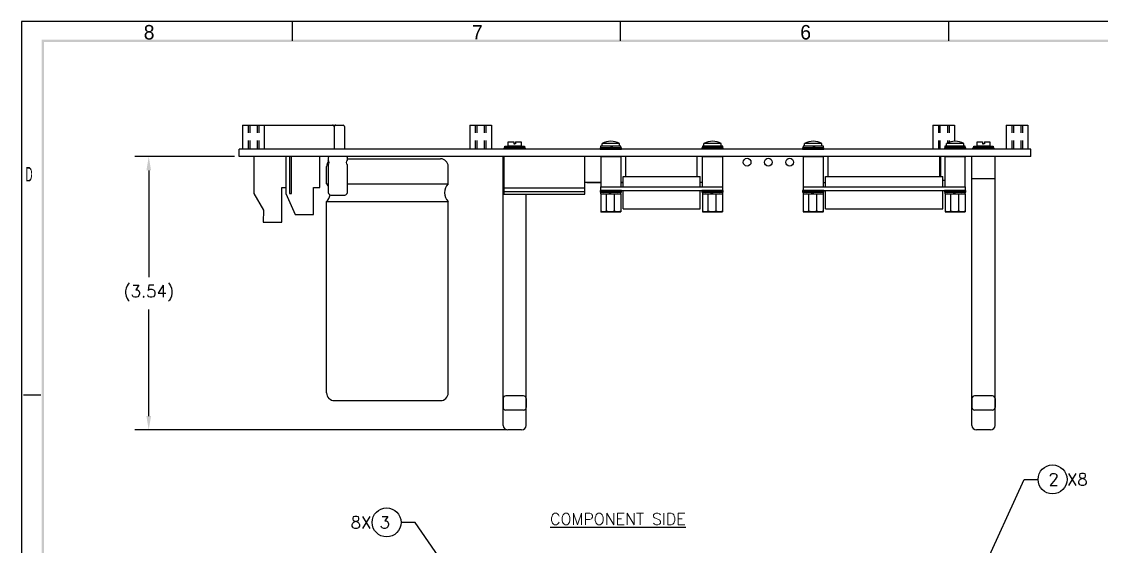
# Model space of a CAD drawing. Extents: x 0 to 31.8, y 0 to 20.
# Drawn here: x 0 to 13.98, y 13.21 to 20 of the extents above; entities that cross this region are included whole.
import ezdxf
from ezdxf.enums import TextEntityAlignment as Align

# ---------------------------------------------------------------- set-up
doc = ezdxf.new("R2010")
doc.units = 0
doc.header["$LTSCALE"] = 0.25
doc.header["$MEASUREMENT"] = 0
doc.linetypes.add('CENTER', pattern=[2, 1.25, -0.25, 0.25, -0.25])
doc.linetypes.add('HIDDEN', pattern=[0.375, 0.25, -0.125])
doc.layers.get('0').update_dxf_attribs({"linetype": 'CONTINUOUS'})
doc.layers.get('DEFPOINTS').update_dxf_attribs({"linetype": 'CONTINUOUS'})
for name, color, linetype in [('DIMS', 1, 'CONTINUOUS'), ('FORMAT', 3, 'CONTINUOUS'), ('OBJECT', 2, 'CONTINUOUS'), ('TITLE1', 6, 'CONTINUOUS')]:
    doc.layers.add(name, color=color, linetype=linetype)
doc.styles.add('ROMANS', font='romans.shx')
doc.styles.add('SM2', font='TXT', dxfattribs={"width": 0.5})
doc.dimstyles.new('NORM3', dxfattribs={"dimtxt": 0.156, "dimasz": 0.18, "dimexe": 0.18, "dimexo": 0.0625, "dimgap": 0.09, "dimtad": 0, "dimtih": 1, "dimtoh": 1, "dimdec": 3, "dimzin": 4, "dimdsep": 46, "dimtxsty": 'ROMANS', "dimcen": 0.09, "dimadec": 0, "dimazin": 0, "dimtfac": 1, "dimtdec": 0, "dimtofl": 0, "dimtmove": 0, "dimatfit": 0, "dimfxl": 0, "dimtolj": 1, "dimtzin": 4, "dimarcsym": 0})

# ---------------------------------------------------------------- blocks, each defined once
blk = doc.blocks.new('DDWG')
at = {"layer": 'FORMAT'}
for p, q in [((31.8, 20), (0, 20)), ((0, 20), (0, 0)), ((3.501, 20), (3.501, 19.75)), ((7.751, 20), (7.751, 19.75)), ((12.001, 20), (12.001, 19.75)), ((0.251, 15.166), (0.026, 15.166))]:
    blk.add_line(p, q, dxfattribs=at)
for points in [[(0.261, 0.235), (0.291, 0.235), (0.261, 19.765), (0.291, 19.765)], [(31.606, 19.735), (31.606, 19.765), (0.276, 19.735), (0.276, 19.765)]]:
    blk.add_trace(points, dxfattribs=at)
for s, p in [('8', (1.651, 19.769)), ('7', (5.901, 19.769)), ('6', (10.151, 19.769))]:
    blk.add_text(s, height=0.187, dxfattribs=at).set_placement(p, align=Align.CENTER)
at = {"layer": 'FORMAT', "style": 'SM2', "width": 0.5}
blk.add_text('D', height=0.187, dxfattribs=at).set_placement((0.097, 17.931), align=Align.CENTER)
at = {"layer": 'TITLE1', "style": 'ROMANS', "flags": 8}
for tag, height, p in [('XX', 0.15, (26.31, 19.119)), ('XX', 0.093, (25.092, 1.574)), ('XX', 0.093, (25.075, 1.427)), ('XX/XX', 0.075, (25.05, 1.264))]:
    blk.add_attdef(tag, text='', height=height, dxfattribs=at).set_placement(p, align=Align.CENTER)
at = {"layer": 'TITLE1', "style": 'ROMANS', "width": 0.718171, "flags": 8}
blk.add_attdef('XX/XX/XX', text='', height=0.15, dxfattribs=at).set_placement((29.981, 19.11), (30.807, 19.11), align=Align.FIT)
at = {"layer": 'TITLE1', "color": 6, "style": 'ROMANS'}
for tag, p, height in [('XXXXXX', (29.834, 2.321), 0.125), ('XX-XXXXX-XXX', (28.456, 0.571), 0.188)]:
    blk.add_attdef(tag, p, '', height=height, dxfattribs=at)
at = {"layer": 'TITLE1', "style": 'ROMANS'}
for tag, p, height in [('XXXXXXX', (25.435, 1.893), 0.1), ('XX/XX/XX', (26.845, 1.893), 0.1), ('XXXXXXXX', (23.667, 0.819), 0.09), ('XXXXXXXX', (23.664, 0.673), 0.09), ('XXXXXXXX', (23.665, 0.332), 0.09), ('XXXXXXX', (25.474, 0.31), 0.125), ('X', (30.307, 0.304), 0.125)]:
    blk.add_attdef(tag, p, '', height=height, dxfattribs=at)
at = {"layer": 'TITLE1', "style": 'ROMANS', "flags": 8}
for tag, p, height in [('XXXXX', (23.98, 1.586), 0.093), ('XXXXXXXX', (25.435, 1.529), 0.1), ('XX/XX/XX', (26.845, 1.529), 0.1), ('XXXXX', (23.972, 1.427), 0.093), ('XXXXX', (23.972, 1.256), 0.093)]:
    blk.add_attdef(tag, p, '', height=height, dxfattribs=at)
at = {"layer": 'TITLE1', "color": 6, "style": 'ROMANS'}
for tag, p in [('XXXXXXXXXXXXXXXX', (29.295, 1.31)), ('XXXXXXXXXXXXXXXXXXXX', (29.649, 1.021)), ('XX', (31.205, 0.571))]:
    blk.add_attdef(tag, text='', height=0.188, dxfattribs=at).set_placement(p, align=Align.CENTER)
at = {"layer": 'TITLE1', "style": 'ROMANS'}
for tag, p in [('XXXXX', (28.377, 0.304)), ('X', (30.794, 0.304))]:
    blk.add_attdef(tag, text='', height=0.125, dxfattribs=at).set_placement(p, align=Align.CENTER)
blk = doc.blocks.new('*D4')
at = {"color": 0, "linetype": 'ByBlock'}
for p, q in [((3.22, 18.254), (1.93, 18.254)), ((2.11, 18.074), (2.11, 16.693)), ((2.11, 14.894), (2.11, 16.275)), ((6.747, 14.714), (1.93, 14.714))]:
    blk.add_line(p, q, dxfattribs=at)
for points in [[(2.08, 18.074), (2.14, 18.074), (2.11, 18.254)], [(2.08, 14.894), (2.14, 14.894), (2.11, 14.714)]]:
    blk.add_solid(points, dxfattribs=at)
at = {"layer": 'DEFPOINTS', "color": 0, "linetype": 'ByBlock'}
for p in [(2.11, 18.254), (3.283, 18.254), (6.809, 14.714)]:
    blk.add_point(p, dxfattribs=at)
at = {"color": 0, "linetype": 'ByBlock', "insert": (2.11, 16.484), "char_height": 0.156, "attachment_point": 5, "style": 'ROMANS'}
blk.add_mtext('\\A1;(3.54)', dxfattribs=at)

msp = doc.modelspace()

# ---------------------------------------------------------------- linework, layer by layer
at = {"layer": 'DIMS', "color": 1, "linetype": 'Continuous'}
for p, q in [((12.1403, 12.2324), (12.9806, 14.0746)), ((12.9806, 14.0746), (13.1606, 14.0746)), ((5.0936, 13.5179), (4.9136, 13.5179)), ((6.1128, 12.0435), (5.0936, 13.5179))]:
    msp.add_line(p, q, dxfattribs=at)
at = {"layer": 'DIMS', "color": 1}
for centre in [(13.3481, 14.0746), (4.7261, 13.5179)]:
    msp.add_circle(centre, 0.1875, dxfattribs=at)
at = {"layer": 'OBJECT'}
for p, q in [((2.8613, 18.6589), (2.8613, 18.3469)), ((2.8613, 18.6589), (3.1415, 18.6589)), ((2.8613, 18.6589), (4.1625, 18.6589)), ((3.1415, 18.6589), (3.1415, 18.3469)), ((4.0471, 18.6379), (4.0471, 18.3469)), ((4.1833, 18.3469), (4.1833, 18.6404)), ((5.8031, 18.6589), (6.0833, 18.6589)), ((5.8031, 18.6589), (5.8031, 18.3469)), ((6.0833, 18.6589), (6.0833, 18.3469)), ((11.7985, 18.6589), (11.7985, 18.3469)), ((11.7985, 18.6589), (12.0787, 18.6589)), ((12.0787, 18.6589), (12.0787, 18.4505)), ((12.7489, 18.6589), (13.0291, 18.6589)), ((12.7489, 18.6589), (12.7489, 18.3469)), ((13.0291, 18.6589), (13.0291, 18.3469)), ((13.0686, 18.3469), (2.8186, 18.3469)), ((2.8186, 18.2539), (2.8186, 18.3469)), ((6.3706, 18.3677), (6.3914, 18.3884)), ((6.3721, 18.4424), (6.3721, 18.416)), ((6.3721, 18.416), (6.384, 18.416)), ((6.3982, 18.3884), (6.3772, 18.3677)), ((6.3957, 18.416), (6.3838, 18.416)), ((6.3957, 18.4424), (6.3957, 18.416)), ((7.7658, 18.3668), (7.4911, 18.3668)), ((7.4911, 18.3668), (7.4911, 18.3469)), ((7.4911, 18.3469), (7.7658, 18.3469)), ((7.4913, 18.3668), (7.7491, 18.3668)), ((7.497, 18.3867), (7.497, 18.3668)), ((7.7599, 18.3867), (7.497, 18.3867)), ((7.497, 18.3668), (7.7599, 18.3668)), ((7.4972, 18.3469), (7.7549, 18.3469)), ((7.5165, 18.3867), (7.5165, 18.4228)), ((7.6386, 18.3867), (7.6187, 18.3668)), ((7.6525, 18.3867), (7.6326, 18.3668)), ((7.7405, 18.3867), (7.7405, 18.4224)), ((7.7599, 18.3668), (7.7599, 18.3867)), ((7.7658, 18.3469), (7.7658, 18.3668)), ((9.0836, 18.3668), (8.8089, 18.3668)), ((8.8089, 18.3668), (8.8089, 18.3469)), ((8.8091, 18.3668), (9.0669, 18.3668)), ((9.0778, 18.3867), (8.8148, 18.3867)), ((8.8148, 18.3867), (8.8148, 18.3668)), ((8.8148, 18.3668), (9.0778, 18.3668)), ((8.8174, 18.3867), (9.0752, 18.3867)), ((9.0751, 18.3867), (8.8175, 18.3867)), ((8.8343, 18.3867), (8.8343, 18.4228)), ((8.9564, 18.3867), (8.9365, 18.3668)), ((8.9703, 18.3867), (8.9505, 18.3668)), ((9.0583, 18.3867), (9.0583, 18.4224)), ((9.0778, 18.3668), (9.0778, 18.3867)), ((9.0836, 18.3469), (9.0836, 18.3668)), ((10.3872, 18.3668), (10.1126, 18.3668)), ((10.1126, 18.3668), (10.1126, 18.3469)), ((10.1126, 18.3469), (10.3872, 18.3469)), ((10.1127, 18.3668), (10.3705, 18.3668)), ((10.3814, 18.3867), (10.1184, 18.3867)), ((10.1184, 18.3867), (10.1184, 18.3668)), ((10.1184, 18.3668), (10.3814, 18.3668)), ((10.1186, 18.3469), (10.3764, 18.3469)), ((10.1379, 18.3867), (10.1379, 18.4228)), ((10.26, 18.3867), (10.2401, 18.3668)), ((10.274, 18.3867), (10.2541, 18.3668)), ((10.3619, 18.3867), (10.3619, 18.4224)), ((10.3814, 18.3668), (10.3814, 18.3867)), ((10.3872, 18.3469), (10.3872, 18.3668)), ((12.2237, 18.3668), (11.949, 18.3668)), ((11.949, 18.3668), (11.949, 18.3469)), ((11.9492, 18.3668), (12.207, 18.3668)), ((12.2178, 18.3867), (11.9549, 18.3867)), ((11.9549, 18.3867), (11.9549, 18.3668)), ((11.9549, 18.3668), (12.2178, 18.3668)), ((11.9575, 18.3867), (12.2153, 18.3867)), ((12.2152, 18.3867), (11.9575, 18.3867)), ((11.9744, 18.3867), (11.9744, 18.4228)), ((12.0965, 18.3867), (12.0766, 18.3668)), ((12.1104, 18.3867), (12.0905, 18.3668)), ((12.1984, 18.3867), (12.1984, 18.4224)), ((12.2178, 18.3668), (12.2178, 18.3867)), ((12.2237, 18.3469), (12.2237, 18.3668)), ((12.4406, 18.3677), (12.4614, 18.3884)), ((12.4421, 18.4424), (12.4421, 18.416)), ((12.4421, 18.416), (12.4539, 18.416)), ((12.4682, 18.3884), (12.4471, 18.3677)), ((12.4658, 18.416), (12.4539, 18.416)), ((12.4658, 18.4424), (12.4658, 18.416)), ((13.0686, 18.2539), (13.0686, 18.3469)), ((13.0686, 18.2539), (2.8186, 18.2539)), ((3.008, 18.2539), (3.008, 17.7742)), ((3.4199, 18.2539), (3.4199, 17.7742)), ((3.8599, 18.2539), (3.4199, 18.2539)), ((3.4683, 18.2539), (3.4683, 17.7742)), ((3.4957, 17.7742), (3.4957, 18.2539)), ((3.8599, 17.8541), (3.8599, 18.2539)), ((4.2178, 18.224), (5.4236, 18.224)), ((6.234, 14.7739), (6.234, 18.2539)), ((7.5031, 17.8606), (7.5031, 18.2539)), ((7.5031, 18.2539), (7.7585, 18.2539)), ((7.7585, 18.2539), (7.7585, 17.8606)), ((8.8089, 18.2538), (9.0836, 18.2538)), ((8.815, 18.2538), (9.0728, 18.2539)), ((8.8178, 17.8606), (8.8178, 18.2539)), ((8.8178, 18.2539), (9.0732, 18.2539)), ((9.0732, 18.2539), (9.0732, 17.8606)), ((10.1246, 18.2539), (10.38, 18.2539)), ((10.1246, 17.8606), (10.1246, 18.2539)), ((10.38, 18.2539), (10.38, 17.8606)), ((10.4436, 17.9933), (10.4436, 18.2539)), ((11.9034, 17.9933), (11.9034, 18.2539)), ((11.949, 18.2538), (12.2237, 18.2538)), ((11.955, 18.2538), (12.2128, 18.2539)), ((11.9579, 18.2539), (12.2133, 18.2539)), ((11.9579, 17.8606), (11.9579, 18.2539)), ((12.2133, 18.2539), (12.2133, 17.8606)), ((12.3038, 14.7739), (12.3038, 18.2539)), ((12.604, 14.7739), (12.604, 18.2539)), ((3.9496, 17.9008), (3.9496, 18.124)), ((5.5236, 17.9008), (5.5236, 18.124)), ((3.9496, 17.9008), (3.9694, 17.9008)), ((4.2178, 17.9008), (5.5236, 17.9008)), ((6.244, 17.9639), (6.234, 17.9639)), ((7.5031, 17.9189), (7.2931, 17.9189)), ((7.3186, 17.9184), (7.5031, 17.9184)), ((7.7886, 17.9189), (7.7585, 17.9189)), ((7.7585, 17.9184), (7.7886, 17.9184)), ((7.7886, 17.8606), (7.7886, 17.9933)), ((7.7886, 17.9933), (7.8526, 17.9933)), ((7.8526, 17.9933), (8.7856, 17.9933)), ((8.7856, 17.8606), (8.7856, 17.9933)), ((8.8178, 17.9189), (8.7856, 17.9189)), ((10.38, 17.9184), (10.41, 17.9184)), ((10.41, 17.9933), (10.474, 17.9933)), ((10.41, 17.8606), (10.41, 17.9933)), ((10.474, 17.9933), (11.9257, 17.9933)), ((11.9257, 17.8606), (11.9257, 17.9933)), ((11.9579, 17.9419), (11.9257, 17.9419)), ((12.604, 17.9639), (12.3038, 17.9639)), ((3.008, 17.7742), (3.1304, 17.5589)), ((3.368, 17.4047), (3.368, 17.8541)), ((3.368, 17.8541), (3.4199, 17.8541)), ((3.4199, 17.7742), (3.5399, 17.5027)), ((3.4683, 17.7742), (3.4957, 17.7742)), ((3.7799, 17.5027), (3.7799, 17.8541)), ((3.7799, 17.8541), (3.8599, 17.8541)), ((6.244, 17.8502), (7.2931, 17.8502)), ((6.244, 17.8024), (7.2931, 17.8024)), ((6.5342, 14.7739), (6.5342, 17.7649)), ((7.7658, 17.8116), (7.4911, 17.8116)), ((7.4911, 17.8116), (7.4911, 17.7917)), ((7.4911, 17.7917), (7.7658, 17.7917)), ((7.7599, 17.7917), (7.4969, 17.7917)), ((7.4969, 17.7917), (7.4969, 17.7718)), ((7.4969, 17.7718), (7.7599, 17.7718)), ((7.4996, 17.7718), (7.7572, 17.7718)), ((7.4996, 17.7718), (7.4996, 17.5356)), ((7.5005, 17.8606), (9.08, 17.8606)), ((7.5005, 17.8118), (7.5005, 17.8606)), ((7.5005, 17.8118), (9.08, 17.8118)), ((7.7597, 17.8116), (7.5019, 17.8116)), ((7.7656, 17.7917), (7.5078, 17.7917)), ((7.6044, 17.7718), (7.6242, 17.7917)), ((7.6183, 17.7718), (7.6382, 17.7917)), ((7.7572, 17.7718), (7.7574, 17.5356)), ((7.7599, 17.7718), (7.7599, 17.7917)), ((7.7658, 17.7917), (7.7658, 17.8116)), ((7.7881, 17.5746), (7.7881, 17.8118)), ((8.7852, 17.5746), (8.7852, 17.8118)), ((9.0836, 17.8116), (8.8089, 17.8116)), ((8.8089, 17.8116), (8.8089, 17.7917)), ((8.8089, 17.7917), (9.0836, 17.7917)), ((9.0777, 17.7917), (8.8148, 17.7917)), ((8.8148, 17.7917), (8.8148, 17.7718)), ((8.8148, 17.7718), (9.0777, 17.7718)), ((8.8174, 17.7718), (8.8174, 17.5356)), ((8.8174, 17.7718), (9.0751, 17.7718)), ((9.0775, 17.8116), (8.8198, 17.8116)), ((9.0834, 17.7917), (8.8256, 17.7917)), ((8.9222, 17.7718), (8.9421, 17.7917)), ((8.9361, 17.7718), (8.956, 17.7917)), ((9.0751, 17.7718), (9.0752, 17.5356)), ((9.0777, 17.7718), (9.0777, 17.7917)), ((9.08, 17.8118), (9.08, 17.8606)), ((9.0836, 17.7917), (9.0836, 17.8116)), ((10.3872, 17.8116), (10.1125, 17.8116)), ((10.1125, 17.8116), (10.1125, 17.7917)), ((10.1125, 17.7917), (10.3872, 17.7917)), ((10.3813, 17.7917), (10.1184, 17.7917)), ((10.1184, 17.7917), (10.1184, 17.7718)), ((10.1184, 17.7718), (10.3813, 17.7718)), ((10.121, 17.7718), (10.3787, 17.7718)), ((10.121, 17.7718), (10.121, 17.5356)), ((10.1219, 17.8118), (10.1219, 17.8606)), ((10.1219, 17.8606), (12.22, 17.8606)), ((10.1219, 17.8118), (12.22, 17.8118)), ((10.3811, 17.8116), (10.1234, 17.8116)), ((10.387, 17.7917), (10.1292, 17.7917)), ((10.2258, 17.7718), (10.2457, 17.7917)), ((10.2397, 17.7718), (10.2596, 17.7917)), ((10.3787, 17.7718), (10.3788, 17.5356)), ((10.3813, 17.7718), (10.3813, 17.7917)), ((10.3872, 17.7917), (10.3872, 17.8116)), ((10.4096, 17.5746), (10.4096, 17.8118)), ((11.9253, 17.5746), (11.9253, 17.8118)), ((12.2236, 17.8116), (11.949, 17.8116)), ((11.949, 17.8116), (11.949, 17.7917)), ((11.949, 17.7917), (12.2236, 17.7917)), ((12.2178, 17.7917), (11.9548, 17.7917)), ((11.9548, 17.7917), (11.9548, 17.7718)), ((11.9548, 17.7718), (12.2178, 17.7718)), ((11.9575, 17.7718), (12.2151, 17.7718)), ((11.9575, 17.7718), (11.9575, 17.5356)), ((12.2176, 17.8116), (11.9598, 17.8116)), ((12.2235, 17.7917), (11.9657, 17.7917)), ((12.0622, 17.7718), (12.0821, 17.7917)), ((12.0762, 17.7718), (12.0961, 17.7917)), ((12.2151, 17.7718), (12.2153, 17.5356)), ((12.2178, 17.7718), (12.2178, 17.7917)), ((12.22, 17.8118), (12.22, 17.8606)), ((12.2236, 17.7917), (12.2236, 17.8116)), ((3.9496, 15.1936), (3.9496, 17.6699)), ((3.9496, 17.6699), (5.5236, 17.6699)), ((5.5236, 15.1936), (5.5236, 17.6699)), ((3.1304, 17.5589), (3.128, 17.4047)), ((3.5399, 17.5027), (3.7799, 17.5027)), ((7.7599, 17.5356), (7.497, 17.5356)), ((7.4996, 17.5356), (7.7574, 17.5356)), ((7.7881, 17.5746), (8.7852, 17.5746)), ((8.8173, 17.5356), (9.0751, 17.5356)), ((10.3814, 17.5356), (10.1184, 17.5356)), ((10.121, 17.5356), (10.3788, 17.5356)), ((10.4096, 17.5746), (11.9253, 17.5746)), ((11.9574, 17.5356), (12.2152, 17.5356)), ((3.128, 17.4047), (3.368, 17.4047)), ((6.234, 15.1214), (6.234, 15.0064)), ((6.4992, 15.1564), (6.269, 15.1564)), ((6.5342, 15.1214), (6.5342, 15.0064)), ((12.3038, 15.1214), (12.3038, 15.0064)), ((12.569, 15.1564), (12.3388, 15.1564)), ((12.604, 15.1214), (12.604, 15.0064)), ((4.0496, 15.0936), (5.4236, 15.0936)), ((6.4992, 14.9714), (6.269, 14.9714)), ((12.569, 14.9714), (12.3388, 14.9714)), ((6.4742, 14.7139), (6.294, 14.7139)), ((12.544, 14.7139), (12.3638, 14.7139))]:
    msp.add_line(p, q, dxfattribs=at)
at = {"layer": 'OBJECT', "linetype": 'HIDDEN'}
for p, q in [((2.9323, 18.6589), (2.9323, 18.3469)), ((2.9533, 18.6589), (2.9533, 18.3469)), ((3.0493, 18.6589), (3.0493, 18.3469)), ((3.0703, 18.6589), (3.0703, 18.3469)), ((5.8741, 18.6589), (5.8741, 18.3469)), ((5.8951, 18.6589), (5.8951, 18.3469)), ((5.9911, 18.6589), (5.9911, 18.3469)), ((6.0121, 18.6589), (6.0121, 18.3469)), ((11.8695, 18.6589), (11.8695, 18.3469)), ((11.8905, 18.6589), (11.8905, 18.3469)), ((11.9865, 18.6589), (11.9865, 18.4288)), ((12.0075, 18.6589), (12.0075, 18.4373)), ((12.8199, 18.6589), (12.8199, 18.3469)), ((12.8409, 18.6589), (12.8409, 18.3469)), ((12.9369, 18.6589), (12.9369, 18.3469)), ((12.9579, 18.6589), (12.9579, 18.3469))]:
    msp.add_line(p, q, dxfattribs=at)
at = {"layer": 'OBJECT', "linetype": 'Continuous'}
for p, q in [((7.7405, 18.4224), (7.5165, 18.4224)), ((9.0583, 18.4224), (8.8343, 18.4224)), ((10.3619, 18.4224), (10.1379, 18.4224)), ((12.1984, 18.4224), (11.9744, 18.4224)), ((7.8221, 17.9933), (7.8221, 18.2539)), ((8.7488, 18.2539), (7.8221, 18.2539)), ((8.7488, 17.9933), (8.7488, 18.2539)), ((11.8889, 18.2539), (10.4435, 18.2539)), ((11.8889, 17.9933), (11.8889, 18.2539))]:
    msp.add_line(p, q, dxfattribs=at)
at = {"layer": 'OBJECT', "linetype": 'CENTER'}
for p, q in [((7.7405, 18.3867), (7.5165, 18.3867)), ((9.0583, 18.3867), (8.8343, 18.3867)), ((10.3619, 18.3867), (10.1379, 18.3867)), ((12.1984, 18.3867), (11.9743, 18.3867)), ((7.5725, 17.5357), (7.5725, 17.7718)), ((7.6759, 17.5357), (7.6759, 17.7718)), ((8.8904, 17.5357), (8.8903, 17.7718)), ((8.9937, 17.5357), (8.9937, 17.7718)), ((10.194, 17.5357), (10.1939, 17.7718)), ((10.2973, 17.5357), (10.2973, 17.7718)), ((12.0304, 17.5357), (12.0304, 17.7718)), ((12.1338, 17.5357), (12.1338, 17.7718))]:
    msp.add_line(p, q, dxfattribs=at)
at = {"layer": 'OBJECT'}
for points in [[(6.519, 18.3469), (6.2473, 18.3469), (6.2473, 18.3677), (6.519, 18.3677)], [(12.589, 18.3469), (12.3173, 18.3469), (12.3173, 18.3677), (12.589, 18.3677)], [(6.244, 18.2539), (6.244, 17.7649), (7.2931, 17.7649), (7.2931, 18.2539)]]:
    msp.add_lwpolyline(points, close=True, dxfattribs=at)
for points in [[(6.5093, 18.3677), (6.2586, 18.3677), (6.2586, 18.3884)], [(6.2586, 18.3884), (6.5093, 18.3884), (6.5093, 18.3677)], [(6.468, 18.3884), (6.3, 18.3884), (6.3, 18.4424), (6.3721, 18.4424)], [(6.3957, 18.4424), (6.468, 18.4424), (6.468, 18.3884)], [(6.5093, 18.3677), (6.5091, 18.3677)], [(12.3286, 18.3884), (12.5793, 18.3884), (12.5793, 18.3677)], [(12.5793, 18.3677), (12.3286, 18.3677), (12.3286, 18.3884)], [(12.5379, 18.3884), (12.37, 18.3884), (12.37, 18.4424), (12.4421, 18.4424)], [(12.4658, 18.4424), (12.5379, 18.4424), (12.5379, 18.3884)], [(12.5793, 18.3677), (12.5791, 18.3677)], [(3.9694, 18.2384), (3.9694, 18.2074)], [(4.2039, 18.2524), (3.9824, 18.2524)], [(4.2178, 18.2076), (4.2178, 18.24)], [(3.9694, 18.1451), (3.9694, 17.7868)], [(4.2178, 17.7875), (4.2178, 18.1449)], [(4.0025, 17.7537), (4.1846, 17.7537)]]:
    msp.add_lwpolyline(points, dxfattribs=at)
for centre in [(9.3934, 18.1803), (9.669, 18.1803), (9.9436, 18.1803)]:
    msp.add_circle(centre, 0.0502, dxfattribs=at)
for centre, radius, start, end in [((4.0262, 18.6379), 0.021, 0, 91.57091), ((4.0681, 18.6379), 0.021, 88.42909, 180), ((4.1625, 18.6379), 0.021, 353.32129, 90), ((4.0496, 18.124), 0.1, 134.91747, 180), ((3.9913, 18.2312), 0.023, 112.66577, 161.80304), ((3.9416, 18.1763), 0.0417, 311.79445, 48.20555), ((4.2454, 18.1763), 0.0417, 131.40529, 228.59471), ((4.1968, 18.2306), 0.023, 24.25739, 72.20548), ((5.4236, 18.124), 0.1, 0, 90), ((3.8304, 17.7853), 0.1659, 33.10372, 44.08692), ((5.6428, 17.7853), 0.1659, 135.91308, 224.08692), ((3.8304, 17.7853), 0.1659, 315.91308, 349.82028), ((4.0081, 17.7923), 0.039, 188.2137, 261.77701), ((4.1791, 17.7923), 0.039, 278.22299, 352.83963), ((7.536, 17.6874), 0.0814, 63.45971, 116.54029), ((7.6244, 17.6074), 0.1614, 71.23828, 108.76172), ((7.7177, 17.6624), 0.1063, 68.38904, 113.17805), ((8.8538, 17.6874), 0.0814, 63.45971, 116.54029), ((8.9422, 17.6074), 0.1614, 71.23828, 108.76172), ((9.0356, 17.6624), 0.1063, 68.38904, 113.17805), ((10.1574, 17.6874), 0.0814, 63.45971, 116.54029), ((10.2458, 17.6074), 0.1614, 71.23828, 108.76172), ((10.3392, 17.6624), 0.1063, 68.38904, 113.17805), ((11.9939, 17.6874), 0.0814, 63.45971, 116.54029), ((12.0822, 17.6074), 0.1614, 71.23828, 108.76172), ((12.1756, 17.6624), 0.1063, 68.38904, 113.17805), ((7.5362, 17.6169), 0.077, 241.67284, 298.32716), ((7.6242, 17.6893), 0.1493, 249.75879, 290.24121), ((7.7167, 17.6413), 0.1006, 246.24017, 293.75983), ((8.854, 17.6169), 0.077, 241.67284, 298.32716), ((8.942, 17.6893), 0.1493, 249.75879, 290.24121), ((9.0346, 17.6413), 0.1006, 246.24017, 293.75983), ((10.1576, 17.6169), 0.077, 241.67284, 298.32716), ((10.2456, 17.6893), 0.1493, 249.75879, 290.24121), ((10.3382, 17.6413), 0.1006, 246.24017, 293.75983), ((11.9941, 17.6169), 0.077, 241.67284, 298.32716), ((12.082, 17.6893), 0.1493, 249.75879, 290.24121), ((12.1746, 17.6413), 0.1006, 246.24017, 293.75983), ((4.0496, 15.1936), 0.1, 180, 270), ((5.4236, 15.1936), 0.1, 270, 360), ((6.269, 15.1214), 0.035, 90, 180), ((6.4992, 15.1214), 0.035, 0, 90), ((12.3388, 15.1214), 0.035, 90, 180), ((12.569, 15.1214), 0.035, 0, 90), ((6.269, 15.0064), 0.035, 180, 270), ((6.4992, 15.0064), 0.035, 270, 0), ((12.3388, 15.0064), 0.035, 180, 270), ((12.569, 15.0064), 0.035, 270, 0), ((6.294, 14.7739), 0.06, 180, 270), ((6.4742, 14.7739), 0.06, 270, 0), ((12.3638, 14.7739), 0.06, 180, 270), ((12.544, 14.7739), 0.06, 270, 0)]:
    msp.add_arc(centre, radius, start, end, dxfattribs=at)
at = {"layer": 'OBJECT', "linetype": 'Continuous'}
for centre in [(7.6281, 18.2129), (8.9459, 18.2129), (10.2495, 18.2129), (12.086, 18.2129)]:
    msp.add_arc(centre, 0.2377, 61.79688, 117.99873, dxfattribs=at)

# ---------------------------------------------------------------- block references
at = {"layer": 'FORMAT'}
msp.add_blockref('DDWG', (0, 0), dxfattribs=at)

# ---------------------------------------------------------------- texts
at = {"layer": 'DIMS', "style": 'ROMANS'}
msp.add_text('%%UCOMPONENT SIDE', height=0.15, dxfattribs=at).set_placement((7.7205, 13.5608), align=Align.MIDDLE_CENTER)
at = {"layer": 'DIMS', "color": 1, "char_height": 0.156, "style": 'ROMANS'}
for s, insert, attachment_point in [('{2 X8}', (13.2949, 14.0746), 4), ('\\A1;8X 3', (4.7687, 13.5179), 6)]:
    msp.add_mtext(s, dxfattribs=dict(at, insert=insert, attachment_point=attachment_point))

# ---------------------------------------------------------------- dimensions: what is measured, and where the dimension line sits
at = {"layer": 'DIMS', "color": 1}
dim = msp.add_linear_dim(base=(1.6465, 18.2539), p1=(6.3451, 14.7139), p2=(2.8186, 18.2539), angle=90, text='(3.54)', dimstyle='NORM3', dxfattribs=at)
dim.commit()
dim.dimension.update_dxf_attribs({"geometry": '*D4', "text_midpoint": (1.6465, 16.4839), "insert": (-0.4639, 0)})

doc.saveas('drawing.dxf')
